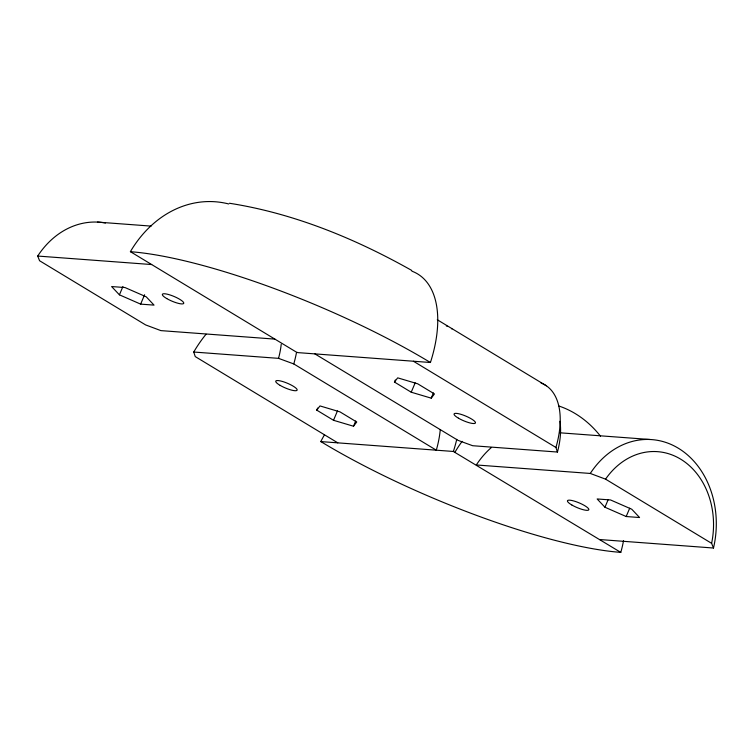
<?xml version="1.0" encoding="UTF-8"?>
<svg xmlns="http://www.w3.org/2000/svg" width="754" height="754" viewBox="0 0 754 754"><rect width="100%" height="100%" fill="white"/><g stroke="black" fill="none" stroke-linecap="round" stroke-linejoin="round"><path stroke-width="1.13" d="M119.424 294.833L111.601 286.548L125.013 287.547L146.238 296.831L154.052 305.125L140.64 304.126L119.424 294.833L122.94 286.501M140.64 304.126L144.608 294.739M316.746 410.138L319.969 405.925L339.969 411.873L356.736 422.014L353.503 426.227L333.513 420.289L316.746 410.138L317.623 408.055M333.513 420.289L337.472 410.902M353.503 426.227L355.709 421.015M394.455 382.061L397.688 377.848L417.678 383.795L434.445 393.937L431.222 398.15L411.222 392.212L394.455 382.061L395.341 379.978M411.222 392.212L415.19 382.825M431.222 398.15L433.418 392.938M604.953 507.244L597.14 498.959L610.551 499.959L631.777 509.242L639.59 517.527L626.178 516.528L604.953 507.244L608.035 499.949M626.178 516.528L629.703 508.196M97.445 222.091L151.111 226.106M274.88 339.112L160.913 330.62L145.635 324.927L39.576 260.743L37.7 256.049L151.667 264.55M337.783 442.843L195.258 356.595L193.74 352.033L278.537 358.357L293.777 363.937L436.302 450.185A87.021 46.588 -58.8 0 0 440.251 429.714M559.854 432.796L650.014 439.497M559.93 421.279A75.419 40.377 -58.8 0 1 557.451 452.042L472.654 445.718L458.752 440.628M324.427 434.869A116.022 62.12 -58.8 0 0 320.761 441.58L453.324 451.457L620.806 552.409A116.022 94.561 -85.7 0 0 623.539 540.703M599.524 539.525L713.491 548.026L711.616 543.332L605.556 479.148L590.278 473.455L476.311 464.964A87.021 70.923 -85.7 0 1 491.354 447.537M229.47 203.26C293.853 213.335 355.172 238.566 411.712 270.422M458.074 440.383L314.889 353.89M453.371 451.486L453.39 451.495A116.022 62.12 -58.8 0 0 456.745 439.356M437.282 319.753L546.386 385.812M413.409 361.232L555.934 447.48L557.451 452.042M228.698 203.957A116.022 94.561 -85.7 0 0 130.385 251.666L296.162 351.986L297.868 352.618L430.43 362.495A116.022 62.12 -58.8 0 0 411.891 271.176M541.042 383.004A87.021 46.588 -58.8 0 1 555.934 447.48M446.311 325.898A11.574 1.64 15.9 0 1 447.094 326.19M451.853 328.838A11.574 1.64 15.9 0 1 451.853 328.989M37.7 256.049A87.021 70.923 -85.7 0 1 105.475 223.014M130.442 251.704A230.592 51.084 22.9 0 1 430.383 362.495M590.278 473.455A87.021 70.923 -85.7 0 1 678.298 448.206A87.021 70.923 -85.7 0 1 713.491 548.026M605.556 479.148A75.428 61.47 -85.7 0 1 680.598 459.12A75.428 61.47 -85.7 0 1 711.616 543.332M281.223 344.295A75.419 40.377 -58.8 0 1 278.537 358.357M193.74 352.033A75.419 40.377 -58.8 0 1 206.04 334.229M296.407 352.957A87.021 46.588 -58.8 0 1 293.777 363.937M620.749 552.371A230.592 51.084 22.9 0 1 320.808 441.58M558.912 406.02A116.022 94.561 -85.7 0 1 600.523 436.217M455.03 452.089A116.022 94.561 -85.7 0 1 462.136 441.354M458.46 418.187A11.602 2.573 22.9 0 0 475.435 422.975A11.602 2.573 22.9 0 0 460.374 414.163A11.602 2.573 22.9 0 0 458.46 418.187M166.757 298.575A11.602 2.573 22.9 0 0 183.731 303.372A11.602 2.573 22.9 0 0 168.67 294.55A11.602 2.573 22.9 0 0 166.757 298.575M571.843 504.991A11.602 2.573 22.9 0 0 588.817 509.779A11.602 2.573 22.9 0 0 573.766 500.967A11.602 2.573 22.9 0 0 571.843 504.991M280.139 385.379A11.602 2.573 22.9 0 0 297.114 390.176A11.602 2.573 22.9 0 0 282.062 381.354A11.602 2.573 22.9 0 0 280.139 385.379"/></g></svg>
